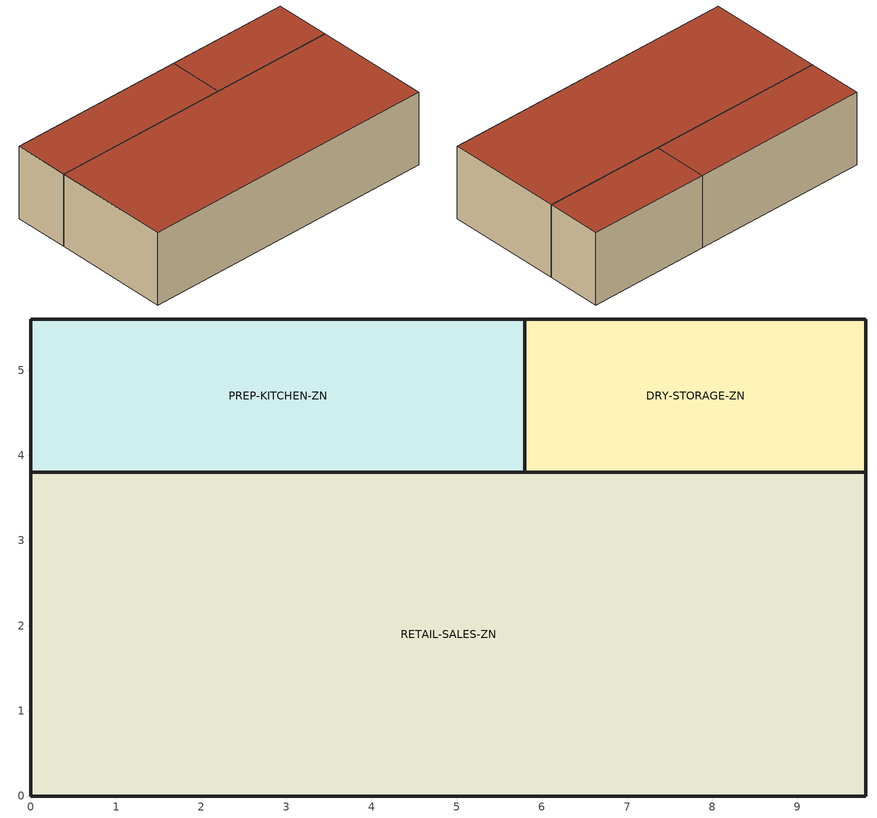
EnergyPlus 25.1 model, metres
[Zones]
DRY-STORAGE-ZN
 floor ground (EW3B02-ConstructionSet Floor): 5.8,3.8 5.8,5.6 9.8,5.6 9.8,3.8 z0
 wall outside (EW3B02-ConstructionSet Wall): 5.8,5.6 5.8,3.8 9.8,3.8 9.8,5.6 5.8,5.6 z0:2.44
 roof outside (EW3B02-ConstructionSet Roof): 9.8,3.8 9.8,5.6 5.8,5.6 5.8,3.8 z2.44
PREP-KITCHEN-ZN
 floor ground (EW3B02-ConstructionSet Floor): 0,3.8 0,5.6 5.8,5.6 5.8,3.8 z0
 wall outside (EW3B02-ConstructionSet Wall): 5.8,3.8 5.8,5.6 0,5.6 0,3.8 5.8,3.8 z0:2.44
 roof outside (EW3B02-ConstructionSet Roof): 5.8,3.8 5.8,5.6 0,5.6 0,3.8 z2.44
RETAIL-SALES-ZN
 floor ground (EW3B02-ConstructionSet Floor): 0,0 0,3.8 9.8,3.8 9.8,0 z0
 wall outside (EW3B02-ConstructionSet Wall): 0,3.8 0,0 9.8,0 9.8,3.8 0,3.8 z0:2.44
 roof outside (EW3B02-ConstructionSet Roof): 9.8,0 9.8,3.8 0,3.8 0,0 z2.44
[Building]
multi-cli-3-revit-archicad-openstudio-task-02-windows
[Material] Thermal Absorptance=0.9; Solar Absorptance=0.7; Visible Absorptance=0.7
Name | Roughness | Thickness {m} | Conductivity {W/m-K} | Density {kg/m3} | Specific Heat {J/kg-K}
EW Floor Slab | MediumRough | 0.18 | 1.4 | 2200 | 900
EW Roof Insulation | MediumSmooth | 0.24 | 0.055 | 120 | 1000
EW Wall Insulation | MediumSmooth | 0.2 | 0.08 | 160 | 900
[Construction]
EW3B02-ConstructionSet Floor: EW Floor Slab
EW3B02-ConstructionSet Roof: EW Roof Insulation
EW3B02-ConstructionSet Wall: EW Wall Insulation
[Zone] Multiplier=1; Part of Total Floor Area=Yes
DRY-STORAGE-ZN; PREP-KITCHEN-ZN; RETAIL-SALES-ZN
[Space]
Name | Zone
DRY-STORAGE | DRY-STORAGE-ZN
PREP-KITCHEN | PREP-KITCHEN-ZN
RETAIL-SALES | RETAIL-SALES-ZN
[Lights] Design Level Calculation Method=Watts/Area; Fraction Replaceable=1
Name | Zone or ZoneList or Space or SpaceList | Schedule | Watts per Floor Area {W/m2}
DRY-STORAGE Lights | DRY-STORAGE | STORAGE-LOW-OCCUPANCY | 4
PREP-KITCHEN Lights | PREP-KITCHEN | PREP-HIGH-EQUIPMENT | 10
RETAIL-SALES Lights | RETAIL-SALES | RETAIL-PUBLIC-SCHEDULE | 12
[People] Number of People Calculation Method=People/Area; Fraction Radiant=0.3; Activity Level Schedule=Occupant Activity 120W
Name | Zone or ZoneList or Space or SpaceList | Number of People Schedule | People per Floor Area {person/m2}
DRY-STORAGE People | DRY-STORAGE | STORAGE-LOW-OCCUPANCY | 0.01
PREP-KITCHEN People | PREP-KITCHEN | PREP-HIGH-EQUIPMENT | 0.08
RETAIL-SALES People | RETAIL-SALES | RETAIL-PUBLIC-SCHEDULE | 0.15
[ElectricEquipment] Design Level Calculation Method=Watts/Area
Name | Zone or ZoneList or Space or SpaceList | Schedule | Watts per Floor Area {W/m2}
DRY-STORAGE Equipment | DRY-STORAGE | STORAGE-LOW-OCCUPANCY | 1
PREP-KITCHEN Equipment | PREP-KITCHEN | PREP-HIGH-EQUIPMENT | 35
RETAIL-SALES Equipment | RETAIL-SALES | RETAIL-PUBLIC-SCHEDULE | 8
[ZoneControl:Thermostat] Temperature Difference Between Cutout And Setpoint {deltaC}=0
Name | Zone or ZoneList | Control Type Schedule | Control 1
DRY-STORAGE-ZN Thermostat | DRY-STORAGE-ZN | DRY-STORAGE-ZN Thermostat Schedule | DRY-STORAGE Thermostat
PREP-KITCHEN-ZN Thermostat | PREP-KITCHEN-ZN | PREP-KITCHEN-ZN Thermostat Schedule | PREP-KITCHEN Thermostat
RETAIL-SALES-ZN Thermostat | RETAIL-SALES-ZN | RETAIL-SALES-ZN Thermostat Schedule | RETAIL-SALES Thermostat
[ThermostatSetpoint:DualSetpoint] Heating Setpoint Temperature Schedule=Heating Setpoint 20C; Cooling Setpoint Temperature Schedule=Cooling Setpoint 24C
DRY-STORAGE Thermostat; PREP-KITCHEN Thermostat; RETAIL-SALES Thermostat
[ZoneVentilation:DesignFlowRate] Design Flow Rate Calculation Method=Flow/Person
Name | Zone or ZoneList or Space or SpaceList | Schedule | Flow Rate per Person {m3/s-person}
DRY-STORAGE-ZN Ventilation per Person | DRY-STORAGE-ZN | STORAGE-LOW-OCCUPANCY | 0.005
PREP-KITCHEN-ZN Ventilation per Person | PREP-KITCHEN-ZN | PREP-HIGH-EQUIPMENT | 0.01
RETAIL-SALES-ZN Ventilation per Person | RETAIL-SALES-ZN | RETAIL-PUBLIC-SCHEDULE | 0.0075
[Schedule:Day:Interval]
Schedule Day 6: No, 06:00, 0.05, 08:00, 0.2, 18:00, 0.2, 24:00, 0.05
Schedule Day 3: No, 24:00, 120
Schedule Day 1: No, 24:00, 20
Schedule Day 2: No, 24:00, 24
Schedule Day 5; Schedule Day 4: No, 06:00, 0.05, 08:00, 0.5, 18:00, 1, 22:00, 0.2, 24:00, 0.05
[Schedule:Week:Daily]
STORAGE-LOW-OCCUPANCY Week Rule - Jan1-Dec31: Schedule Day 6, Schedule Day 6, Schedule Day 6, Schedule Day 6, Schedule Day 6, Schedule Day 6, Schedule Day 6, Schedule Day 6, Schedule Day 6, Schedule Day 6, Schedule Day 6, Schedule Day 6
Occupant Activity 120W Week Rule - Jan1-Dec31: Schedule Day 3, Schedule Day 3, Schedule Day 3, Schedule Day 3, Schedule Day 3, Schedule Day 3, Schedule Day 3, Schedule Day 3, Schedule Day 3, Schedule Day 3, Schedule Day 3, Schedule Day 3
Heating Setpoint 20C Week Rule - Jan1-Dec31: Schedule Day 1, Schedule Day 1, Schedule Day 1, Schedule Day 1, Schedule Day 1, Schedule Day 1, Schedule Day 1, Schedule Day 1, Schedule Day 1, Schedule Day 1, Schedule Day 1, Schedule Day 1
Cooling Setpoint 24C Week Rule - Jan1-Dec31: Schedule Day 2, Schedule Day 2, Schedule Day 2, Schedule Day 2, Schedule Day 2, Schedule Day 2, Schedule Day 2, Schedule Day 2, Schedule Day 2, Schedule Day 2, Schedule Day 2, Schedule Day 2
PREP-HIGH-EQUIPMENT Week Rule - Jan1-Dec31: Schedule Day 5, Schedule Day 5, Schedule Day 5, Schedule Day 5, Schedule Day 5, Schedule Day 5, Schedule Day 5, Schedule Day 5, Schedule Day 5, Schedule Day 5, Schedule Day 5, Schedule Day 5
RETAIL-PUBLIC-SCHEDULE Week Rule - Jan1-Dec31: Schedule Day 4, Schedule Day 4, Schedule Day 4, Schedule Day 4, Schedule Day 4, Schedule Day 4, Schedule Day 4, Schedule Day 4, Schedule Day 4, Schedule Day 4, Schedule Day 4, Schedule Day 4
[Schedule:Year]
STORAGE-LOW-OCCUPANCY: STORAGE-LOW-OCCUPANCY Week Rule - Jan1-Dec31, 1, 1, 12, 31
Occupant Activity 120W: Occupant Activity 120W Week Rule - Jan1-Dec31, 1, 1, 12, 31
Heating Setpoint 20C: Heating Setpoint 20C Week Rule - Jan1-Dec31, 1, 1, 12, 31
Cooling Setpoint 24C: Cooling Setpoint 24C Week Rule - Jan1-Dec31, 1, 1, 12, 31
PREP-HIGH-EQUIPMENT: PREP-HIGH-EQUIPMENT Week Rule - Jan1-Dec31, 1, 1, 12, 31
RETAIL-PUBLIC-SCHEDULE: RETAIL-PUBLIC-SCHEDULE Week Rule - Jan1-Dec31, 1, 1, 12, 31
[Schedule:Compact]
DRY-STORAGE-ZN Thermostat Schedule; PREP-KITCHEN-ZN Thermostat Schedule; RETAIL-SALES-ZN Thermostat Schedule: Through: 12/31, For: AllDays, Until: 24:00, 4
